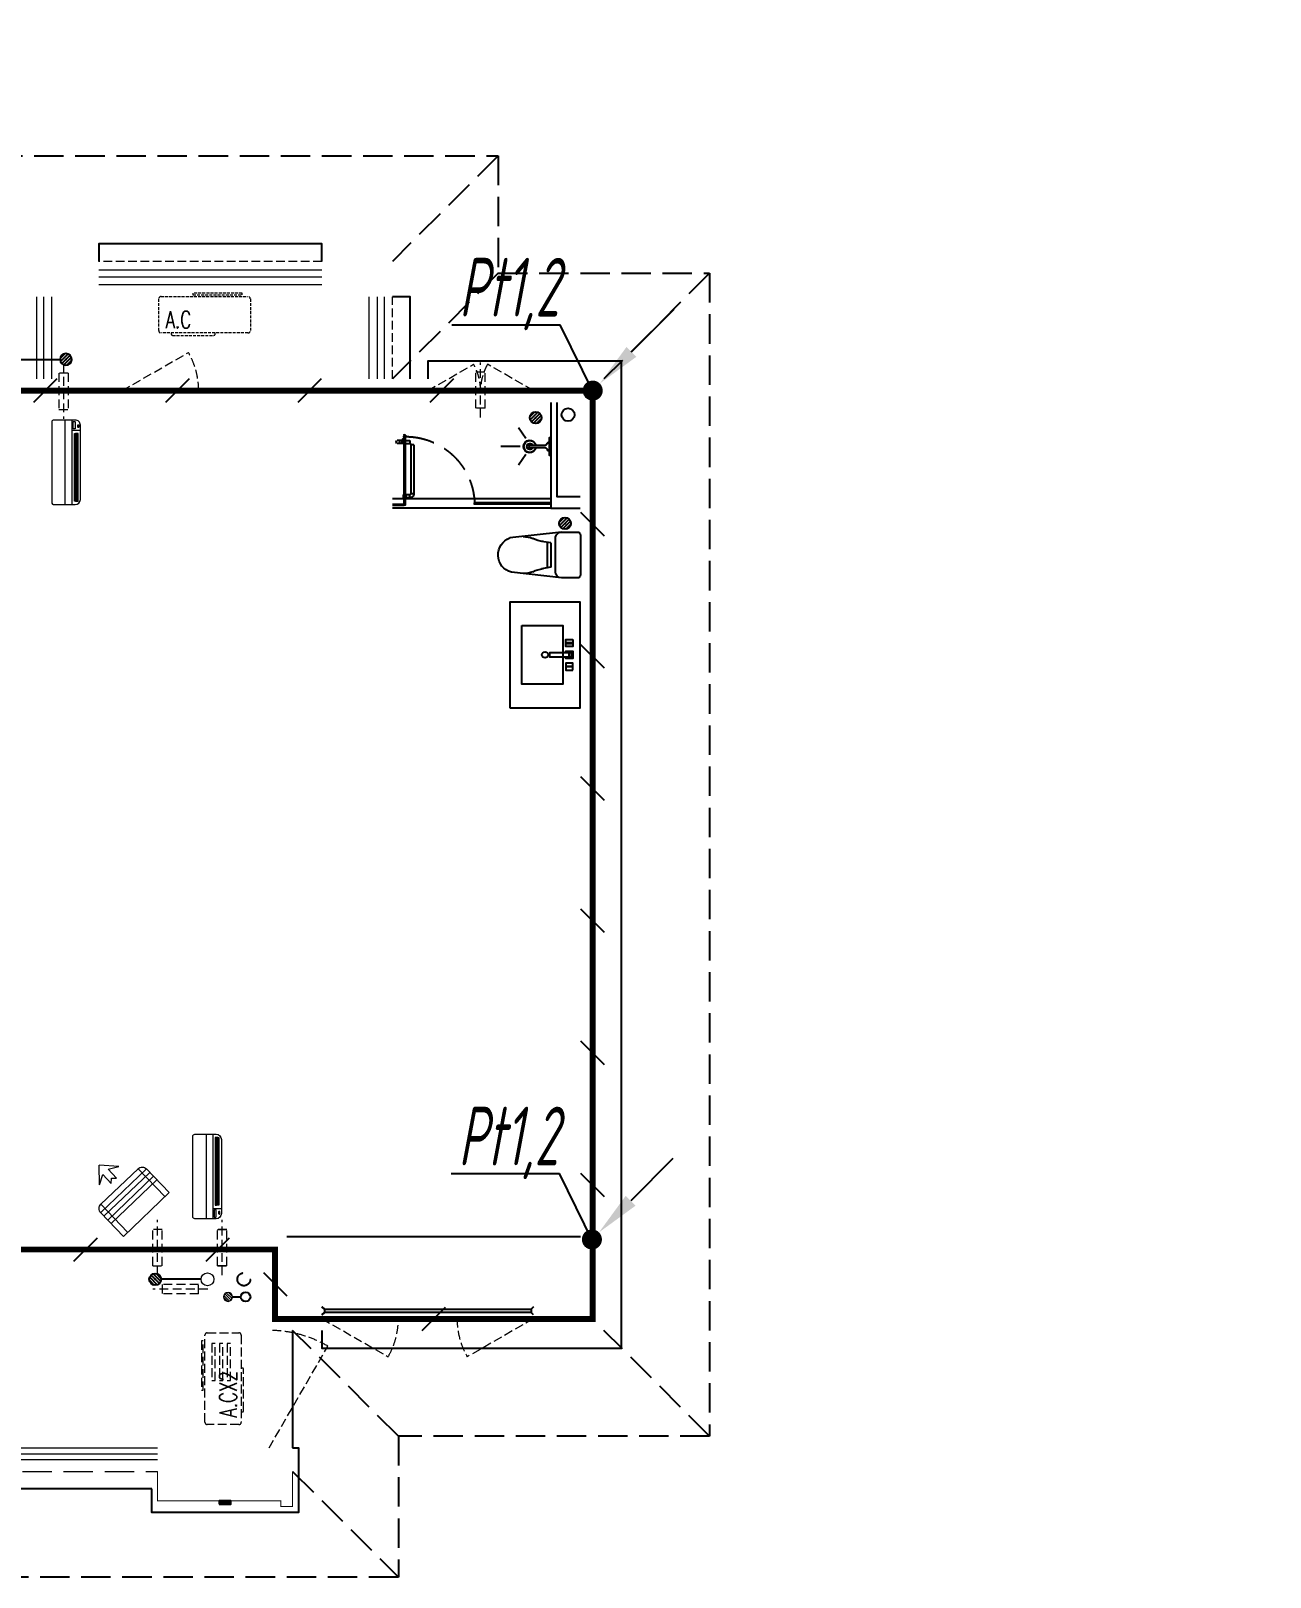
# Model space of a CAD drawing. Extents: x 2803505 to 5851001, y -1372902 to 24339.
# Drawn here: x 2977128 to 2987678, y -776762 to -763600 of the extents above; entities that cross this region are included whole.
import ezdxf
from ezdxf.enums import TextEntityAlignment as Align
from ezdxf.xclip import XClip

# ---------------------------------------------------------------- set-up
doc = ezdxf.new("R2010")
doc.units = 0
doc.header["$LTSCALE"] = 1000
doc.header["$MEASUREMENT"] = 0
doc.header["$XCLIPFRAME"] = 2
for name, pattern in [('CENTER2', [1.125, 0.75, -0.125, 0.125, -0.125]), ('DASH', [0.35, 0.25, -0.1]), ('DOTE', [2.42, 2, -0.2, 0.02, -0.2]), ('HIDDEN', [0.375, 0.25, -0.125])]:
    doc.linetypes.add(name, pattern=pattern)
doc.layers.get('0').update_dxf_attribs({"linetype": 'CONTINUOUS'})
for name, color, linetype in [('!!电气', 1, 'CONTINUOUS'), ('3-栏杆1', 252, 'CONTINUOUS'), ('3.5方案汇报，与郭总、侯月琴确定户型_t8$0$2020.03.04 -1安徽标准化洋房户型(UA）_t8_t8$0$看线', 154, 'CONTINUOUS'), ('DIM-照明', 7, 'CONTINUOUS'), ('IP-bath&kitchen-JOHNSON', 4, 'CONTINUOUS'), ('LVTRY', 252, 'CONTINUOUS'), ('LWIRE', 4, 'CONTINUOUS'), ('P-bath&kitchen-JOHNSON', 4, 'CONTINUOUS'), ('SHTLN', 4, 'CONTINUOUS'), ('VPIPE-中水', 122, 'CONTINUOUS'), ('VPIPE-凝结', 150, 'CONTINUOUS'), ('VPIPE-雨水', 4, 'DASH'), ('WIRE-接地', 2, 'CONTINUOUS'), ('卫生间', 6, 'CONTINUOUS'), ('看线', 185, 'CONTINUOUS'), ('立面', 73, 'CONTINUOUS'), ('铝合金', 144, 'CONTINUOUS')]:
    doc.layers.add(name, color=color, linetype=linetype)
for name, color, linetype, lineweight in [('DOTE', 19, 'DOTE', 9), ('EQUIP_地漏', 7, 'CONTINUOUS', 18), ('VPIPE-废水', 31, 'TG_F', 18), ('WINDOW', 146, 'CONTINUOUS', 20), ('平面-栏杆', 56, 'CONTINUOUS', 15), ('平面-看线', 252, 'CONTINUOUS', 15), ('平面-空调室内机', 176, 'CONTINUOUS', 9), ('平面-空调预留孔', 252, 'CONTINUOUS', 15)]:
    doc.layers.add(name, color=color, linetype=linetype, lineweight=lineweight)
doc.styles.add('_TCH_DIM', font='SIMPLEX', dxfattribs={"bigfont": 'GBCBIG'})
doc.styles.add('HZTXT', font='gbeitc.shx', dxfattribs={"width": 0.8, "height": 400, "bigfont": 'hztxt.shx'})
doc.styles.get("Standard").update_dxf_attribs({"font": 'gbenor.shx', "bigfont": 'gbcbig.shx'})
doc.styles.add('TG_LINETYPE', font='SIMPLEX', dxfattribs={"width": 0.8, "height": 3, "bigfont": 'HZTXT'})
doc.linetypes.add('TG_F', pattern='A,2,-0.3,["F",TG_LINETYPE,S=0.1,R=0,X=-0.23,Y=-0.15],0', length=2.3)

# ---------------------------------------------------------------- blocks, each defined once
blk = doc.blocks.new('A$C74D73064')
at = {"layer": 'DOTE', "color": 252}
blk.add_line((-86385, 67619), (196116, 67619), dxfattribs=at)
blk = doc.blocks.new('A$C24015597')
ref = blk.add_blockref('A$C74D73064', (24686, -33858))
XClip(ref).set_block_clipping_path([(-14883.2465648082, 50822.2568892687), (39116.7403027331, 70322.2568880918)])
blk = doc.blocks.new('rrrrrrrrrrrra')
at = {"color": 8}
for p, q in [((-112, 459), (-112, 324)), ((253, 484), (-87, 484)), ((278, 324), (278, 459)), ((-112, 324), (-64, -103)), ((-59, 271), (224, 271)), ((278, 324), (228, -116)), ((-21, 232), (-34, 154)), ((191, 200), (-26, 200)), ((186, 232), (-21, 232)), ((186, 232), (199, 154))]:
    blk.add_line(p, q, dxfattribs=at)
for centre, radius, start, end in [((-87, 459), 25, 90, 180), ((253, 459), 25, 0, 90), ((-59, 324), 53.3, 180, 270), ((224, 324), 53.3, 270, 0), ((-323, 210), 294, 333.5369, 351.4828), ((488, 210), 294, 188.5172, 206.4631), ((149, -3), 224, 158.5202, 180), ((16, -3), 224, 0, 21.4798), ((84, -64), 153, 195.0773, 340.1181)]:
    blk.add_arc(centre, radius, start, end, dxfattribs=at)
blk = doc.blocks.new('A$C1E0F638F')
for points in [[(500, 435), (500, 85), (0, 85), (0, 435)], [(270, 30), (230, 30), (230, 195), (270, 195)], [(120, 0), (180, 0), (180, 60), (120, 60)], [(147, 55), (153, 55), (153, 5), (147, 5)], [(230, 30), (270, 30), (270, 10), (230, 10)], [(380, 0), (320, 0), (320, 60), (380, 60)], [(353, 55), (347, 55), (347, 5), (353, 5)]]:
    blk.add_lwpolyline(points, close=True)
blk.add_lwpolyline([(270, 60), (280, 60), (280, 0), (220, 0), (220, 60), (230, 60)])
blk.add_circle((250, 236), 26)
blk = doc.blocks.new('$lvtry$00000171')
for p, q in [((-74, 11), (-11, 74)), ((-70, -27), (27, 70)), ((-53, -53), (53, 53)), ((-27, -70), (70, 27)), ((11, -74), (74, -11))]:
    blk.add_line(p, q)
blk.add_circle((0, 0), 75)
blk.add_point((0, 0))
blk = doc.blocks.new('A$C5DCB2F21')
at = {"layer": 'IP-bath&kitchen-JOHNSON', "color": 8}
for p, q in [((74, 0), (-74, 0)), ((-10, -174), (-10, -49)), ((11, -174), (11, -49)), ((-68, -213), (-158, -275)), ((0, -261), (0, -425)), ((68, -213), (158, -275))]:
    blk.add_line(p, q, dxfattribs=at)
blk.add_lwpolyline([(74, 0), (74, -16), (-74, -16), (-74, 0)], dxfattribs=at)
for points in [[(-26, -31, -0.364142), (-38, -16, -0.020495)], [(-10, -49, 0.214893), (-26, -31, 7.649644)], [(11, -49, -0.21439), (26, -31, -7.649644)], [(26, -31, 0.364142), (38, -16, 0.020495)]]:
    blk.add_lwpolyline(points, format="xyb", dxfattribs=at)
blk.add_arc((0, -174), 10.5, 180, 0, dxfattribs=at)
for centre, major_axis, ratio, start_param, end_param in [((0, -181), (53.6, 0), 0.987577, 1.76809, 7.656688), ((0, -179), (-51, 0), 0.990052, -1.36297, 4.504563), ((0, -178), (-26.8, 0), 0.994812, -1.167677, 4.309269), ((-12, -165), (0, 1.43), 0.85, -1.570796, 4.712389), ((-12, -189), (0, 1.43), 0.85, 4.712389, 10.995574), ((12, -165), (0, 1.43), 0.85, 4.712389, 10.995574), ((12, -189), (0, 1.43), 0.85, 4.712389, 10.995574)]:
    blk.add_ellipse(centre, major_axis=major_axis, ratio=ratio, start_param=start_param, end_param=end_param, dxfattribs=at)
blk = doc.blocks.new('GDGDRGDGRD')
blk.add_hatch(color=252).paths.add_polyline_path([(491782, 524769), (491781, 524772), (491773, 524768), (491774, 524766)])
at = {"color": 252}
for p, q in [((491771, 524768), (491783, 524773)), ((491772, 524768), (491772, 524768)), ((491772, 524768), (491774, 524765)), ((491783, 524761), (491772, 524761)), ((491783, 524760), (491772, 524760)), ((491772, 524752), (491774, 524751)), ((491774, 524751), (491772, 524751)), ((491773, 524760), (491773, 524740)), ((491774, 524765), (491783, 524769)), ((491778, 524771), (491778, 524732)), ((491783, 524752), (491781, 524752)), ((491781, 524752), (491783, 524752)), ((491782, 524772), (491783, 524773)), ((491782, 524772), (491783, 524769)), ((491783, 524760), (491783, 524739))]:
    blk.add_line(p, q, dxfattribs=at)
for centre, radius, start, end in [((491784, 524755), 13.5, 155.1524, 208.9779), ((491772, 524767), 1, 111.5266, 175.7652), ((491791, 524767), 20.5, 177.9915, 196.9003), ((491772, 524767), 0.5, 112.733, 178.0542), ((491791, 524767), 19.5, 177.4658, 196.2484), ((491786, 524755), 14.6, 161.8973, 193.7147), ((491781, 524753), 9.42, 188.0154, 204.2283), ((491772, 524749), 0.5, 208.9779, 24.2283), ((491772, 524754), 11.7, 335.4186, 349.5177), ((491783, 524749), 0.5, 155.4186, 330.1502), ((491783, 524772), 0.5, 340.7609, 112.533), ((491783, 524772), 1.17, 340.0401, 112.533), ((491804, 524765), 20.6, 160.0401, 190.8473), ((491807, 524764), 24, 160.7609, 187.0487), ((491772, 524755), 13.4, 330.1502, 25.0815), ((491771, 524755), 12.4, 343.9451, 21.3478)]:
    blk.add_arc(centre, radius, start, end, dxfattribs=at)
blk.add_open_spline([(491773, 524740), (491773, 524740), (491775, 524738), (491778, 524742), (491781, 524740), (491783, 524739)], degree=3, knots=[0, 0, 0, 0, 3.066329, 6.218313, 11.124135, 11.124135, 11.124135, 11.124135])
at = {"layer": 'IP-bath&kitchen-JOHNSON', "color": 252}
for p, q in [((490533, 524228), (491883, 524228)), ((490533, 524193), (491183, 524193)), ((490533, 524183), (491183, 524183)), ((490533, 524148), (491883, 524148)), ((491183, 524183), (491183, 524193)), ((491883, 524183), (491783, 524183)), ((491783, 524173), (491783, 524183)), ((491883, 524173), (491783, 524173))]:
    blk.add_line(p, q, dxfattribs=at)
for points in [[(490533, 525048), (490533, 524148), (490283, 524148)], [(490483, 525048), (490483, 524248), (490283, 524248)]]:
    blk.add_lwpolyline(points, dxfattribs=at)
at = {"layer": 'LVTRY', "color": 252}
blk.add_lwpolyline([(490883, 522448), (490283, 522448), (490283, 523348), (490883, 523348)], close=True, dxfattribs=at)
at = {"layer": 'P-bath&kitchen-JOHNSON', "color": 252}
for p, q in [((491699, 524687), (491699, 524271)), ((491699, 524687), (491725, 524687)), ((491725, 524687), (491725, 524271)), ((491735, 524723), (491735, 524697)), ((491767, 524723), (491735, 524723)), ((491767, 524697), (491735, 524697)), ((491772, 524735), (491779, 524735)), ((491772, 524706), (491772, 524735)), ((491772, 524706), (491779, 524706)), ((491775, 524735), (491778, 524733)), ((491775, 524716), (491775, 524735)), ((491775, 524725), (491775, 524706)), ((491775, 524706), (491778, 524708)), ((491778, 524718), (491778, 524733)), ((491778, 524718), (491778, 524708)), ((491779, 524735), (491781, 524734)), ((491779, 524733), (491779, 524735)), ((491779, 524708), (491779, 524706)), ((491779, 524706), (491781, 524707)), ((491781, 524733), (491781, 524734)), ((491781, 524708), (491781, 524707)), ((491789, 524723), (491843, 524723)), ((491789, 524697), (491843, 524697)), ((491794, 524735), (491797, 524735)), ((491794, 524735), (491794, 524706)), ((491794, 524706), (491797, 524706)), ((491797, 524735), (491799, 524733)), ((491797, 524735), (491797, 524718)), ((491797, 524706), (491797, 524723)), ((491797, 524706), (491799, 524708)), ((491799, 524708), (491799, 524733)), ((491820, 524697), (491820, 524723)), ((491699, 524271), (491725, 524271)), ((491769, 524263), (491767, 524261)), ((491769, 524263), (491769, 524233)), ((491772, 524263), (491769, 524263)), ((491772, 524263), (491772, 524233)), ((491784, 524263), (491786, 524263)), ((491784, 524233), (491784, 524263)), ((491786, 524233), (491786, 524263)), ((491786, 524263), (491788, 524261)), ((491735, 524235), (491735, 524261)), ((491735, 524261), (491767, 524261)), ((491735, 524235), (491767, 524235)), ((491767, 524261), (491767, 524235)), ((491769, 524233), (491767, 524235)), ((491772, 524233), (491769, 524233)), ((491784, 524233), (491786, 524233)), ((491788, 524235), (491788, 524261))]:
    blk.add_line(p, q, dxfattribs=at)
blk.add_lwpolyline([(491783, 524173), (491783, 524760), (491773, 524760), (491773, 524173)], close=True, dxfattribs=at)
at = {"layer": 'P-bath&kitchen-JOHNSON', "color": 252, "linetype": 'DASH'}
blk.add_arc((491769, 524171), 586, 89.7967, 179.3922, dxfattribs=at)
at = {"layer": 'P-bath&kitchen-JOHNSON', "color": 252}
blk.add_arc((491835, 524710), 15.3, 304.053, 55.9616, dxfattribs=at)
for centre, major_axis, start_param, end_param in [((491735, 524687), (0, 10.4), 0, 1.570796), ((491735, 524271), (0, 35.7), 1.570796, 3.141593), ((491735, 524271), (0, 10.4), 1.570796, 3.141593)]:
    blk.add_ellipse(centre, major_axis=major_axis, ratio=1, start_param=start_param, end_param=end_param, dxfattribs=at)
at = {"layer": 'IP-bath&kitchen-JOHNSON', "color": 252, "rotation": 90.008488524447}
blk.add_blockref('A$C5DCB2F21', (490533, 524673), dxfattribs=at)
at = {"layer": 'LVTRY', "color": 252, "xscale": -0.6666666667107826, "yscale": 0.6666666667107826}
for p in [(490663, 524918), (490413, 524018)]:
    blk.add_blockref('$lvtry$00000171', p, dxfattribs=at)
at = {"layer": 'LVTRY', "color": 252, "extrusion": (0, 0, -1), "xscale": -1, "zscale": -1, "rotation": 270}
blk.add_blockref('rrrrrrrrrrrra', (-490766, 523666), dxfattribs=at)
at = {"layer": 'LVTRY', "color": 252, "xscale": -1, "rotation": 270}
blk.add_blockref('A$C1E0F638F', (490347, 522649), dxfattribs=at)
blk = doc.blocks.new('A$C001338C2')
at = {"color": 8}
for p, q in [((0, 249), (0, 22)), ((845, 304), (55, 304)), ((109, 215), (109, 304)), ((900, 22), (900, 249)), ((22, 0), (878, 0))]:
    blk.add_line(p, q, dxfattribs=at)
at = {"color": 8, "lineweight": 5}
for p, q in [((900, 215), (0, 215)), ((865, 279), (144, 279)), ((144, 279), (144, 266)), ((387, 279), (144, 279)), ((144, 279), (144, 253)), ((144, 266), (865, 266)), ((144, 240), (144, 253)), ((144, 253), (865, 253)), ((865, 240), (144, 240)), ((387, 240), (387, 279)), ((622, 240), (387, 240)), ((865, 279), (622, 279)), ((622, 279), (622, 240)), ((865, 253), (865, 279)), ((865, 266), (865, 240)), ((900, 143), (0, 143))]:
    blk.add_line(p, q, dxfattribs=at)
at = {"color": 8}
for points in [[(89, 226), (22, 226, -0.414214), (17, 232), (17, 243, -0.414214), (22, 249), (89, 249, -0.414214), (95, 243), (95, 232, -0.414214)], [(73, 275), (57, 275, -0.414214), (51, 281), (51, 283, -0.414214), (57, 289), (73, 289, -0.414214), (79, 283), (79, 281, -0.414214)]]:
    blk.add_lwpolyline(points, format="xyb", close=True, dxfattribs=at)
for centre, radius, start, end in [((55, 249), 55, 90, 180), ((845, 249), 55, 360, 90), ((22, 22), 22, 180, 270), ((878, 22), 22, 270, 360)]:
    blk.add_arc(centre, radius, start, end, dxfattribs=at)
blk = doc.blocks.new('dongkong')
at = {"layer": '平面-空调预留孔', "color": 8, "linetype": 'HIDDEN', "ltscale": 0.3}
for p, q in [((-603796, 210900), (-603796, 210431)), ((-603836, 210821), (-603836, 210511)), ((-603836, 210821), (-603756, 210821)), ((-603756, 210821), (-603756, 210511))]:
    blk.add_line(p, q, dxfattribs=at)
blk.add_lwpolyline([(-603756, 210511), (-603836, 210511)], dxfattribs=at)
blk = doc.blocks.new('$TwtSys$00000141')
at = {"color": 252}
for p, q in [((-47, 4), (-5, 46)), ((-47, 4), (-5, 46)), ((-44, -18), (18, 44)), ((-44, -18), (18, 44)), ((-33, -33), (33, 33)), ((-33, -33), (33, 33)), ((-16, -44), (44, 16)), ((-16, -44), (44, 16)), ((6, -46), (46, -6)), ((6, -46), (46, -6))]:
    blk.add_line(p, q, dxfattribs=at)
blk.add_circle((0, 0), 47, dxfattribs=at)
blk.add_circle((0, 0), 47, dxfattribs=at)
blk = doc.blocks.new('A$C148B7D8E')
at = {"layer": '卫生间', "color": 252, "linetype": 'DASH'}
for p, q in [((900, 10000), (1800, 9100)), ((-900, 9000), (0, 8100)), ((900, 9000), (1800, 8100)), ((-900, -900), (0, 0)), ((1750, -900), (2650, 0)), ((2650, -1200), (1750, -2100))]:
    blk.add_line(p, q, dxfattribs=at)
blk.add_lwpolyline([(16100, 14000), (16100, 15400), (7700, 15400), (7700, 10800), (7300, 10800), (7300, 10000), (900, 10000), (900, 9000), (-900, 9000), (-900, -900), (1750, -900), (1750, -2100), (23450, -2100), (23450, -900), (25100, -900)], dxfattribs=at)
blk = doc.blocks.new('fergve')
at = {"layer": '平面-空调预留孔', "color": 8, "linetype": 'DASH', "ltscale": 0.3}
for p, q in [((119063, 54988), (119063, 54978)), ((119073, 54968), (119426, 54968)), ((119436, 54978), (119436, 54988))]:
    blk.add_line(p, q, dxfattribs=at)
blk.add_lwpolyline([(119716, 54988), (118976, 54988, -0.414214), (118956, 55008), (118956, 55278, -0.414214), (118976, 55298), (119716, 55298, -0.414214), (119736, 55278), (119736, 55008, -0.414214)], format="xyb", close=True, dxfattribs=at)
for points in [[(119667, 55327), (119247, 55327), (119247, 55312), (119667, 55312)], [(119645, 55239), (119330, 55239), (119330, 55210), (119645, 55210)], [(119645, 55173), (119330, 55173), (119330, 55144), (119645, 55144)], [(119645, 55108), (119330, 55108), (119330, 55079), (119645, 55079)]]:
    blk.add_lwpolyline(points, close=True, dxfattribs=at)
for centre, start, end in [((119073, 54978), 180, 270), ((119426, 54978), 270, 0)]:
    blk.add_arc(centre, 10, start, end, dxfattribs=at)
at = {"layer": '平面-空调预留孔', "color": 8, "linetype": 'DASH', "ltscale": 0.3, "style": '_TCH_DIM', "width": 0.705882}
blk.add_text('A.CX2', height=146.9, dxfattribs=at).set_placement((119015, 55027))
blk = doc.blocks.new('dasdasf1sa2f31as32f')
at = {"color": 8}
for p, q in [((-116, 586), (43, 640)), ((-23, 586), (-116, 586)), ((-23, 586), (-73, 493)), ((32, 555), (-18, 463)), ((83, 477), (32, 555)), ((83, 477), (43, 640)), ((-473, 260), (-339, 504)), ((-270, 524), (-428, 237)), ((93, 169), (-381, 428)), ((115, 208), (-359, 468)), ((135, 245), (-339, 505)), ((-270, 524), (114, 314)), ((-31, 504), (-73, 493)), ((-18, 463), (-31, 504)), ((72, 132), (-401, 392)), ((114, 314), (-44, 26)), ((0, 0), (-473, 260)), ((134, 244), (0, 0))]:
    blk.add_line(p, q, dxfattribs=at)
for centre, start, end in [((-294, 479), 61.2593, 151.2593), ((89, 269), 331.2593, 61.2593)]:
    blk.add_arc(centre, 51.3, start, end, dxfattribs=at)
blk = doc.blocks.new('GDGDRGDGDRGDR')
at = {"layer": '平面-空调室内机', "ltscale": 0.3, "xscale": -1}
for p, rotation in [((1070713, 653503), 180), ((256446, 1046278), 270)]:
    blk.add_blockref('dongkong', p, dxfattribs=dict(at, rotation=rotation))
at = {"layer": '平面-空调预留孔', "xscale": -1, "rotation": 15.00000000331026}
blk.add_blockref('dasdasf1sa2f31as32f', (466626, 442932), dxfattribs=at)
at = {"layer": '平面-空调预留孔', "rotation": 90}
blk.add_blockref('fergve', (522618, 322375), dxfattribs=at)
blk = doc.blocks.new('rtyryrtyeeretee')
at = {"layer": '平面-空调预留孔', "color": 252, "linetype": 'DASH', "ltscale": 0.1}
for p, q in [((669749, 343882), (669749, 343872)), ((669759, 343862), (670112, 343862)), ((670122, 343872), (670122, 343882))]:
    blk.add_line(p, q, dxfattribs=at)
blk.add_lwpolyline([(670353, 344221), (669933, 344221), (669933, 344206), (670353, 344206)], close=True, dxfattribs=at)
blk.add_lwpolyline([(670402, 343882), (669662, 343882, -0.414214), (669642, 343902), (669642, 344172, -0.414214), (669662, 344192), (670402, 344192, -0.414214), (670422, 344172), (670422, 343902, -0.414214)], format="xyb", close=True, dxfattribs=at)
for centre, start, end in [((669759, 343872), 180, 270), ((670112, 343872), 270, 0)]:
    blk.add_arc(centre, 10, start, end, dxfattribs=at)
at = {"layer": '平面-空调预留孔', "color": 252, "linetype": 'DASH', "ltscale": 0.1, "style": '_TCH_DIM', "width": 0.705882}
blk.add_text('A.C', height=146.9, dxfattribs=at).set_placement((669701, 343922))
blk = doc.blocks.new('A$C66B635E3')
at = {"layer": '立面'}
h = blk.add_hatch(dxfattribs=at)
h.set_pattern_fill('ANSI31', color=252, scale=2)
h.set_pattern_definition([(45, (-841400.3096, -795945.463), (-2.24506403, 2.24506403), [])])
h.paths.add_polyline_path([(46825, -380), (46925, -380), (46925, -350), (46825, -350)])
at = {"color": 252, "const_width": 8}
blk.add_lwpolyline([(47450, -100), (47450, -400), (47350, -400), (47350, -350), (46300, -350), (46300, -100)], dxfattribs=at)
at = {"layer": '3-栏杆1', "color": 252}
for p, q in [((47720, 1282), (47700, 1300)), ((47700, 1300), (47720, 1282)), ((47720, 1253), (47700, 1233)), ((47700, 1233), (47720, 1253)), ((47720, 1282), (49480, 1282)), ((47720, 1282), (47720, 1253)), ((49480, 1253), (47720, 1253)), ((49480, 1282), (49500, 1300)), ((49500, 1300), (49480, 1282)), ((49480, 1282), (49480, 1253)), ((49500, 1233), (49480, 1253))]:
    blk.add_line(p, q, dxfattribs=at)
at = {"layer": '3.5方案汇报，与郭总、侯月琴确定户型_t8$0$2020.03.04 -1安徽标准化洋房户型(UA）_t8_t8$0$看线', "color": 252, "ltscale": 10}
blk.add_line((47400, 1900), (49900, 1900), dxfattribs=at)
at = {"layer": 'VPIPE-中水', "color": 252, "linetype": 'Continuous'}
blk.add_circle((49795, 8895), 55, dxfattribs=at)
at = {"layer": 'VPIPE-凝结', "color": 252, "ltscale": 0.1}
for p, q in [((45090, 9366), (45470, 9366)), ((46670, 1535), (46330, 1535))]:
    blk.add_line(p, q, dxfattribs=at)
blk.add_lwpolyline([(46938, 1385), (47010, 1385)], dxfattribs=at)
at = {"layer": 'VPIPE-凝结', "color": 252}
blk.add_circle((47050, 1385), 40, dxfattribs=at)
at = {"layer": 'VPIPE-废水', "color": 252}
blk.add_circle((46725, 1535), 55, dxfattribs=at)
at = {"layer": 'VPIPE-雨水', "color": 252}
blk.add_circle((47035, 1535), 55, dxfattribs=at)
at = {"layer": 'WINDOW', "color": 252, "linetype": 'DASH', "ltscale": 0.3}
for points in [[(46000, 9100), (46563, 9425, -0.131485), (46650, 9100)], [(48600, 9100), (48990, 9325, -0.131605), (49050, 9100)], [(49500, 9100), (49110, 9325, 0.131605), (49050, 9100)], [(47700, 1200), (48263, 875, 0.131485), (48350, 1200)], [(49500, 1200), (48937, 875, -0.131485), (48850, 1200)], [(47250, 100), (47750, 966, 0.131652), (47250, 1100)]]:
    blk.add_lwpolyline(points, format="xyb", dxfattribs=at)
at = {"layer": '平面-栏杆', "color": 252}
for points in [[(45800, 10130), (47700, 10130)], [(45800, 10070), (47700, 10070)], [(45270, 9900), (45270, 9200)], [(45330, 9900), (45330, 9200)], [(48170, 9900), (48170, 9200)], [(48230, 9900), (48230, 9200)], [(41650, 50), (46300, 50)], [(41650, 0), (46300, 0)]]:
    blk.add_lwpolyline(points, dxfattribs=at)
at = {"layer": '平面-看线', "color": 252}
blk.add_line((45400, 9200), (45400, 9900), dxfattribs=at)
at = {"layer": '平面-看线', "color": 252, "linetype": 'DASH', "ltscale": 0.3}
blk.add_line((48300, 9200), (48300, 9900), dxfattribs=at)
blk.add_lwpolyline([(47700, 10200), (45800, 10200)], dxfattribs=at)
at = {"layer": '平面-看线', "color": 252}
for points in [[(47700, 10000), (45800, 10000)], [(48100, 9900), (48100, 9200)], [(41650, 100), (46300, 100)]]:
    blk.add_lwpolyline(points, dxfattribs=at)
at = {"layer": '平面-看线', "color": 252, "linetype": 'DASH'}
blk.add_lwpolyline([(41650, -100), (46300, -100)], dxfattribs=at)
at = {"layer": '看线', "color": 252, "ltscale": 0.5}
for points in [[(47700, 10200), (47700, 10350), (45800, 10350), (45800, 10200)], [(48450, 9200), (48450, 9900), (48300, 9900)], [(47450, 1100), (47450, 100)], [(46250, -250), (41650, -250)]]:
    blk.add_lwpolyline(points, dxfattribs=at)
at = {"layer": '看线', "color": 252}
for points in [[(47700, 1100), (47700, 950), (50250, 950), (50250, 9350), (48600, 9350), (48600, 9200)], [(47450, 100), (47500, 100), (47500, -450), (46250, -450), (46250, -250)]]:
    blk.add_lwpolyline(points, dxfattribs=at)
at = {"layer": '立面', "color": 252}
blk.add_lwpolyline([(46825, -380), (46925, -380), (46925, -350), (46825, -350)], close=True, dxfattribs=at)
at = {"layer": '铝合金', "color": 252}
blk.add_lwpolyline([(46825, -380), (46925, -380), (46925, -350), (46825, -350)], close=True, dxfattribs=at)
at = {"color": 252, "xscale": -1}
for name, p in [('A$C148B7D8E', (50100, 1100)), ('GDGDRGDGRD', (540182, -516048))]:
    blk.add_blockref(name, p, dxfattribs=at)
at = {"color": 252}
for name, p in [('rtyryrtyeeretee', (-623332, -334291)), ('GDGDRGDGDRGDR', (-420617, -441032))]:
    blk.add_blockref(name, p, dxfattribs=at)
at = {"layer": 'EQUIP_地漏', "color": 252, "xscale": 0.8, "yscale": -0.8, "zscale": 0.8, "rotation": 180}
blk.add_blockref('$TwtSys$00000141', (46900, 1385), dxfattribs=at)
at = {"layer": 'LVTRY', "color": 252, "yscale": 0.6666666667107825}
for p, xscale, rotation in [((45520, 9366), -0.6666666667107825, 90.00000000602213), ((46280, 1535), 0.6666666667107825, 269.9999999939778)]:
    blk.add_blockref('$lvtry$00000171', p, dxfattribs=dict(at, xscale=xscale, rotation=rotation))
at = {"layer": '平面-空调室内机', "color": 252, "ltscale": 0.3, "xscale": -1}
blk.add_blockref('dongkong', (-558296, -201571), dxfattribs=at)
at = {"layer": '平面-空调室内机', "color": 252, "ltscale": 0.3, "rotation": 180}
for p in [(-554746, 219771), (-556946, 212471)]:
    blk.add_blockref('dongkong', p, dxfattribs=at)
at = {"layer": '平面-空调室内机', "color": 252, "ltscale": 0.3, "xscale": -1, "rotation": 180}
blk.add_blockref('dongkong', (650646, 212471), dxfattribs=at)
at = {"layer": '平面-空调预留孔', "color": 252}
for p, xscale, yscale, zscale, rotation in [((45400, 8850), 0.8000000000465648, 0.8000000000465648, 0.8000000000465648, 270.0000002334302), ((46600, 2050), -0.800000000046565, 0.800000000046565, 0.800000000046565, 269.9999997665698)]:
    blk.add_blockref('A$C001338C2', p, dxfattribs=dict(at, xscale=xscale, yscale=yscale, zscale=zscale, rotation=rotation))
blk = doc.blocks.new('$TelecSys$00000008')
blk.add_line((0.4, 0.4), (-0.4, -0.4))
blk = doc.blocks.new('$TelecSys$00000078')
for p, q in [((1.15, 1.15), (0.55, 0.55)), ((0.104, 0.104), (0.104, 0.104)), ((-0.104, -0.104), (-0.104, -0.104))]:
    blk.add_line(p, q)
at = {"const_width": 0.142}
blk.add_lwpolyline([(-0.071, 0, 1), (0.071, 0, 1)], format="xyb", close=True, dxfattribs=at)
blk.add_solid([(0.62, 0.48), (0.48, 0.62), (0.1, 0.1)])
at = {"width": 0.8, "flags": 9}
blk.add_attdef('A', (0, 0), '', height=0.00002, dxfattribs=at)

msp = doc.modelspace()

# ---------------------------------------------------------------- linework, layer by layer
at = {"layer": 'DIM-照明', "color": 7, "ltscale": 0.8}
for p, q in [((2980711.1, -766101), (2981634.4, -766101)), ((2981918.7, -766677.6), (2981634.4, -766101)), ((2980704.4, -773327.5), (2981627.7, -773327.5)), ((2981912, -773904), (2981627.7, -773327.5))]:
    msp.add_line(p, q, dxfattribs=at)
at = {"layer": 'WIRE-接地', "color": 2, "linetype": 'CENTER2', "const_width": 50}
msp.add_lwpolyline([(2973713.8, -764861), (2973713.8, -765659.2), (2973713.8, -766661.6), (2981910.8, -766661.6), (2981910.8, -774564.2), (2979206.7, -774564.2), (2979206.7, -773973), (2972605.5, -773973), (2972605.5, -775170.7), (2971862.5, -775170.7), (2971862.5, -775767.3), (2966958.2, -775767.3), (2966958.2, -775166.2), (2966206.5, -775166.2), (2966206.5, -773959.4), (2959608.5, -773959.4), (2959608.5, -774566.6), (2954210.6, -774566.6), (2954210.6, -773962.7), (2947608.7, -773962.7), (2947608.7, -775168.2), (2946861.9, -775168.2), (2946861.9, -775763.5), (2941954.4, -775763.5)], dxfattribs=at)

# ---------------------------------------------------------------- block references
at = {"layer": '!!电气'}
for name, p in [('A$C24015597', (2836003.5, -807053.6)), ('A$C66B635E3', (2931906, -775762.1))]:
    msp.add_blockref(name, p, dxfattribs=at)
at = {"layer": 'LWIRE', "color": 2, "xscale": 600, "yscale": 600, "zscale": 600}
for p in [(2981910.8, -766661.6), (2981904.1, -773888)]:
    msp.add_blockref('$TelecSys$00000078', p, dxfattribs=at)
at = {"layer": 'SHTLN', "color": 2, "xscale": 250, "yscale": 250, "zscale": 250}
for p in [(2977249.8, -766661.6), (2978374.8, -766661.6), (2979499.8, -766661.6), (2980624.8, -766661.6)]:
    msp.add_blockref('$TelecSys$00000008', p, dxfattribs=at)
for p, rotation in [((2981910.8, -767800.4), 270), ((2981910.8, -768925.4), 270), ((2981910.8, -770050.4), 270), ((2981910.8, -771175.4), 270), ((2981910.8, -772300.4), 270), ((2981910.8, -773425.4), 270), ((2977593.6, -773973), 180), ((2978718.6, -773973), 180), ((2979206.7, -774268.6), 90), ((2980558.8, -774564.2), 180)]:
    msp.add_blockref('$TelecSys$00000008', p, dxfattribs=dict(at, rotation=rotation))

# ---------------------------------------------------------------- texts
at = {"layer": 'DIM-照明', "color": 7, "ltscale": 0.8, "style": 'HZTXT', "width": 0.7}
for p in [(2981199.8, -765839.3), (2981193.1, -773065.7)]:
    msp.add_text('Pt1,2', height=500, dxfattribs=at).set_placement(p, align=Align.MIDDLE)

doc.saveas('drawing.dxf')
